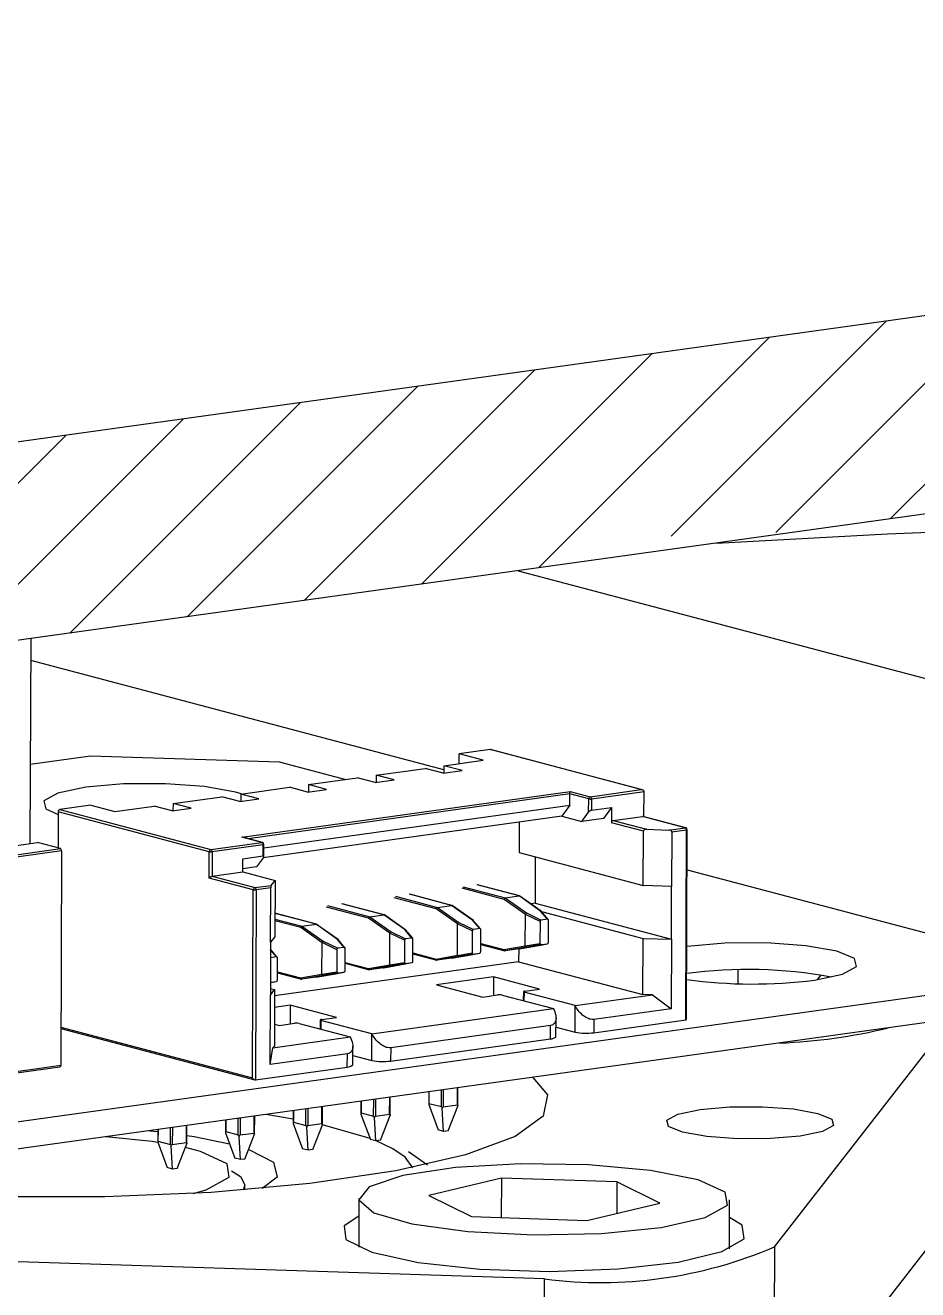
# Model space of a CAD drawing. Header units: millimetres. Extents: x 0 to 1189, y 0 to 841.
# Drawn here: x 463.6 to 503.3, y 642.4 to 698.7 of the extents above; entities that cross this region are included whole.
import ezdxf

# ---------------------------------------------------------------- set-up
doc = ezdxf.new("R2010")
doc.units = ezdxf.units.MM

# ---------------------------------------------------------------- blocks, each defined once
blk = doc.blocks.new('SW_HATCH_0')
at = {"color": 0, "linetype": 'Continuous', "lineweight": 18}
for p, q in [((-77.299, 371.714), (-67.046, 381.966)), ((-82.397, 371.106), (-72.262, 381.241)), ((-87.046, 370.947), (-77.478, 380.515)), ((-92.946, 369.537), (-82.694, 379.79)), ((-98.162, 368.812), (-87.909, 379.064)), ((-103.377, 368.086), (-93.125, 378.338)), ((-108.593, 367.36), (-98.341, 377.613)), ((-113.809, 366.635), (-103.556, 376.887)), ((-119.025, 365.909), (-108.772, 376.162)), ((-124.24, 365.184), (-113.988, 375.436))]:
    blk.add_line(p, q, dxfattribs=at)

msp = doc.modelspace()

# ---------------------------------------------------------------- linework, layer by layer
at = {"color": 7, "linetype": 'Continuous', "lineweight": 25}
for p, q in [((710.528, 714.512), (382.5, 668.878)), ((717.73, 706.688), (382.467, 660.047)), ((485.542, 674.387), (513.833, 666.903)), ((463.849, 671.369), (463.815, 662.248)), ((482.24, 665.525), (463.845, 670.39)), ((463.828, 665.787), (466.508, 666.16)), ((466.508, 666.16), (474.9, 665.887)), ((482.917, 665.805), (482.919, 666.238)), ((484.293, 666.429), (482.919, 666.238)), ((483.989, 665.955), (482.919, 666.238)), ((491.019, 664.65), (484.293, 666.429)), ((491.058, 664.644), (484.316, 666.428)), ((474.9, 665.887), (477.865, 665.103)), ((479.225, 665.292), (481.396, 665.594)), ((482.199, 665.382), (481.396, 665.594)), ((482.199, 665.382), (483.043, 665.499)), ((482.24, 665.711), (482.239, 665.387)), ((482.24, 665.711), (483.989, 665.955)), ((483.043, 665.499), (482.24, 665.711)), ((476.21, 664.872), (478.381, 665.174)), ((479.184, 664.962), (478.381, 665.174)), ((479.184, 664.962), (480.028, 665.08)), ((479.225, 665.292), (479.224, 664.968)), ((480.028, 665.08), (479.225, 665.292)), ((473.195, 664.453), (473.194, 664.129)), ((473.195, 664.453), (475.366, 664.755)), ((473.998, 664.241), (473.195, 664.453)), ((473.243, 662.537), (487.859, 664.57)), ((487.84, 664.458), (473.527, 662.467)), ((476.169, 664.543), (475.366, 664.755)), ((476.169, 664.543), (477.013, 664.66)), ((476.21, 664.872), (476.209, 664.548)), ((477.013, 664.66), (476.21, 664.872)), ((487.838, 663.958), (487.84, 664.458)), ((488.679, 664.236), (487.84, 664.458)), ((487.859, 664.57), (488.751, 664.335)), ((488.751, 664.335), (491.019, 664.65)), ((491.144, 664.558), (488.805, 664.232)), ((491.14, 663.444), (491.144, 664.558)), ((466.517, 663.956), (465.142, 663.765)), ((466.517, 663.956), (467.588, 663.673)), ((467.588, 663.673), (469.336, 663.916)), ((470.139, 663.704), (469.336, 663.916)), ((470.139, 663.704), (470.983, 663.821)), ((470.18, 664.034), (470.179, 663.709)), ((470.18, 664.034), (472.351, 664.336)), ((470.983, 663.821), (470.18, 664.034)), ((473.154, 664.123), (472.351, 664.336)), ((473.154, 664.123), (473.998, 664.241)), ((474.224, 662.064), (487.838, 663.958)), ((487.838, 663.958), (487.479, 663.463)), ((488.677, 663.647), (488.679, 664.236)), ((488.805, 664.232), (488.803, 663.732)), ((488.803, 663.732), (489.695, 663.856)), ((489.695, 663.856), (489.336, 663.361)), ((489.695, 663.856), (489.693, 663.179)), ((465.07, 663.666), (465.064, 662.053)), ((471.795, 661.887), (465.07, 663.666)), ((465.142, 663.765), (471.868, 661.986)), ((487.479, 663.463), (474.19, 661.614)), ((487.479, 663.463), (488.371, 663.227)), ((488.371, 663.227), (488.677, 663.647)), ((489.336, 663.361), (488.371, 663.227)), ((489.765, 663.277), (491.068, 663.458)), ((489.765, 663.277), (491.246, 662.886)), ((492.977, 662.953), (491.068, 663.458)), ((492.999, 662.952), (491.09, 663.457)), ((485.586, 663.2), (485.581, 661.85)), ((491.12, 662.801), (489.693, 663.179)), ((491.111, 660.388), (491.12, 662.801)), ((491.246, 662.886), (492.253, 662.853)), ((492.253, 662.853), (492.977, 662.953)), ((492.379, 662.76), (492.369, 660.347)), ((493.03, 662.851), (492.379, 662.76)), ((492.998, 654.403), (493.03, 662.851)), ((493.035, 654.453), (493.066, 662.865)), ((462.702, 662.093), (464.149, 662.294)), ((465.166, 662.026), (464.149, 662.294)), ((471.868, 661.986), (474.135, 662.301)), ((474.188, 662.199), (471.921, 661.883)), ((474.135, 662.301), (473.243, 662.537)), ((473.282, 662.531), (473.243, 662.537)), ((474.158, 662.3), (473.282, 662.531)), ((474.186, 661.698), (474.188, 662.199)), ((474.223, 661.675), (474.225, 662.213)), ((465.219, 661.923), (456.054, 660.648)), ((456.073, 660.76), (465.166, 662.026)), ((465.219, 661.923), (465.184, 652.386)), ((471.791, 660.71), (471.795, 661.887)), ((471.921, 661.883), (471.917, 660.794)), ((473.292, 660.985), (473.294, 661.574)), ((473.294, 661.574), (474.186, 661.698)), ((474.205, 661.634), (473.9, 661.214)), ((485.581, 661.85), (491.111, 660.388)), ((486.303, 661.659), (486.295, 659.596)), ((471.917, 660.794), (473.292, 660.985)), ((473.9, 661.214), (473.292, 661.129)), ((473.292, 660.985), (474.719, 660.608)), ((493.06, 661.083), (507.01, 657.393)), ((473.753, 660.191), (471.791, 660.71)), ((471.917, 660.794), (473.826, 660.289)), ((474.549, 660.39), (474.719, 660.608)), ((474.719, 660.608), (474.709, 658.106)), ((473.722, 651.831), (473.753, 660.191)), ((473.826, 660.289), (474.549, 660.39)), ((473.879, 660.187), (473.847, 651.739)), ((474.53, 660.277), (473.879, 660.187)), ((474.521, 657.864), (474.53, 660.277)), ((480.077, 659.908), (481.95, 659.412)), ((482.577, 659.5), (480.704, 659.995)), ((482.592, 659.499), (480.719, 659.994)), ((484.912, 659.768), (483.043, 660.262)), ((483.092, 660.327), (484.965, 659.832)), ((485.592, 659.919), (483.719, 660.415)), ((485.607, 659.918), (483.734, 660.414)), ((484.965, 659.832), (485.592, 659.919)), ((486.541, 659.248), (485.592, 659.919)), ((486.57, 659.24), (485.618, 659.913)), ((492.369, 660.347), (491.111, 660.388)), ((492.361, 657.992), (492.369, 660.347)), ((478.882, 658.929), (477.014, 659.423)), ((477.062, 659.488), (478.935, 658.993)), ((479.562, 659.08), (477.689, 659.576)), ((479.577, 659.079), (477.704, 659.575)), ((481.897, 659.348), (480.028, 659.842)), ((482.845, 658.677), (481.897, 659.348)), ((481.95, 659.412), (482.577, 659.5)), ((481.95, 659.412), (482.898, 658.741)), ((483.526, 658.828), (482.577, 659.5)), ((483.555, 658.82), (482.603, 659.494)), ((485.86, 659.096), (484.912, 659.768)), ((484.965, 659.832), (485.913, 659.161)), ((486.295, 659.596), (486.104, 659.569)), ((486.295, 659.596), (492.361, 657.992)), ((474.712, 658.893), (475.92, 658.574)), ((475.867, 658.509), (474.712, 658.815)), ((476.562, 658.66), (474.713, 659.149)), ((476.547, 658.661), (474.713, 659.146)), ((479.831, 658.257), (478.882, 658.929)), ((478.935, 658.993), (479.562, 659.08)), ((478.935, 658.993), (479.884, 658.322)), ((480.511, 658.409), (479.562, 659.08)), ((480.54, 658.401), (479.588, 659.074)), ((482.898, 658.741), (483.548, 658.428)), ((483.829, 658.467), (483.526, 658.828)), ((483.863, 658.454), (483.56, 658.815)), ((485.855, 657.699), (485.86, 659.096)), ((486.516, 658.784), (485.861, 659.1)), ((485.913, 659.161), (486.563, 658.847)), ((486.516, 658.784), (486.512, 657.805)), ((486.844, 658.887), (486.541, 659.248)), ((486.844, 658.887), (486.563, 658.847)), ((486.878, 658.873), (486.575, 659.234)), ((486.58, 659.229), (491.102, 658.033)), ((486.887, 657.857), (486.89, 658.836)), ((476.816, 657.838), (475.867, 658.509)), ((475.92, 658.574), (476.547, 658.661)), ((475.92, 658.574), (476.869, 657.902)), ((477.496, 657.989), (476.547, 658.661)), ((477.525, 657.981), (476.573, 658.655)), ((479.825, 656.86), (479.831, 658.257)), ((480.486, 657.945), (479.831, 658.261)), ((479.884, 658.322), (480.533, 658.009)), ((480.814, 658.048), (480.511, 658.409)), ((480.848, 658.034), (480.545, 658.395)), ((482.84, 657.28), (482.845, 658.677)), ((483.501, 658.365), (482.846, 658.681)), ((483.501, 658.365), (483.497, 657.385)), ((483.829, 658.467), (483.548, 658.428)), ((483.872, 657.438), (483.875, 658.417)), ((474.521, 657.864), (474.512, 655.509)), ((474.709, 658.106), (474.521, 657.864)), ((476.81, 656.441), (476.816, 657.838)), ((477.471, 657.526), (476.816, 657.842)), ((476.869, 657.902), (477.518, 657.589)), ((477.799, 657.628), (477.496, 657.989)), ((477.799, 657.628), (477.518, 657.589)), ((477.833, 657.615), (477.53, 657.976)), ((480.486, 657.945), (480.482, 656.966)), ((480.814, 658.048), (480.533, 658.009)), ((480.857, 657.018), (480.86, 657.997)), ((483.873, 657.803), (484.903, 657.53)), ((483.873, 657.76), (484.941, 657.478)), ((484.903, 657.53), (485.855, 657.699)), ((485.908, 657.646), (484.956, 657.477)), ((485.583, 657.564), (486.535, 657.733)), ((485.585, 657.564), (486.539, 657.734)), ((485.856, 657.695), (486.512, 657.805)), ((486.559, 657.755), (485.908, 657.646)), ((486.535, 657.733), (486.84, 657.794)), ((486.537, 657.733), (486.842, 657.794)), ((486.559, 657.755), (486.84, 657.794)), ((491.093, 655.531), (491.102, 658.033)), ((491.102, 658.033), (492.361, 657.992)), ((492.361, 657.992), (492.349, 654.901)), ((474.784, 657.209), (474.518, 657.172)), ((474.819, 657.196), (474.52, 657.551)), ((474.784, 657.209), (474.52, 657.524)), ((474.827, 656.179), (474.831, 657.158)), ((477.471, 657.526), (477.467, 656.547)), ((477.842, 656.599), (477.846, 657.578)), ((480.858, 657.384), (481.888, 657.111)), ((480.858, 657.341), (481.926, 657.058)), ((481.888, 657.111), (482.84, 657.28)), ((482.893, 657.226), (481.941, 657.058)), ((482.568, 657.145), (481.941, 657.058)), ((482.568, 657.145), (483.52, 657.314)), ((482.57, 657.145), (483.524, 657.314)), ((482.841, 657.276), (483.497, 657.385)), ((483.544, 657.335), (482.893, 657.226)), ((483.52, 657.314), (483.825, 657.374)), ((483.522, 657.314), (483.827, 657.375)), ((483.544, 657.335), (483.825, 657.374)), ((485.583, 657.564), (484.956, 657.477)), ((485.565, 657.562), (485.562, 656.993)), ((485.562, 656.993), (474.7, 655.482)), ((474.828, 656.545), (475.859, 656.272)), ((474.828, 656.502), (475.896, 656.22)), ((476.811, 656.437), (477.467, 656.547)), ((477.514, 656.496), (476.863, 656.387)), ((477.49, 656.475), (477.795, 656.535)), ((477.492, 656.475), (477.797, 656.536)), ((477.514, 656.496), (477.795, 656.535)), ((477.843, 656.964), (478.874, 656.692)), ((477.843, 656.922), (478.911, 656.639)), ((478.874, 656.692), (479.825, 656.86)), ((479.878, 656.807), (478.926, 656.638)), ((479.553, 656.725), (478.926, 656.638)), ((479.553, 656.725), (480.505, 656.894)), ((479.555, 656.726), (480.509, 656.895)), ((479.826, 656.856), (480.482, 656.966)), ((480.529, 656.916), (479.878, 656.807)), ((480.505, 656.894), (480.81, 656.955)), ((480.507, 656.894), (480.812, 656.955)), ((480.529, 656.916), (480.81, 656.955)), ((485.562, 656.993), (491.093, 655.531)), ((495.318, 656.63), (495.316, 656.016)), ((474.514, 656.063), (474.783, 656.116)), ((474.514, 656.079), (474.78, 656.116)), ((474.514, 656.063), (474.78, 656.116)), ((475.859, 656.272), (476.81, 656.441)), ((476.863, 656.387), (475.911, 656.219)), ((476.538, 656.306), (475.911, 656.219)), ((476.538, 656.306), (477.49, 656.475)), ((476.54, 656.306), (477.494, 656.475)), ((484.444, 656.316), (481.911, 655.963)), ((481.911, 655.963), (483.963, 655.421)), ((484.444, 656.316), (484.441, 655.487)), ((486.495, 655.773), (484.444, 656.316)), ((498.867, 656.198), (499.021, 656.396)), ((505.754, 655.778), (462.339, 649.739)), ((474.501, 652.418), (474.512, 655.509)), ((474.512, 655.509), (474.701, 655.751)), ((474.513, 655.801), (474.701, 655.751)), ((474.701, 655.751), (474.691, 653.249)), ((483.963, 655.421), (484.626, 655.513)), ((484.836, 655.506), (487.11, 654.905)), ((485.771, 655.658), (485.77, 655.259)), ((485.801, 655.64), (485.799, 655.251)), ((488.075, 655.039), (485.801, 655.64)), ((485.832, 655.681), (486.495, 655.773)), ((488.075, 655.039), (491.512, 655.517)), ((491.512, 655.517), (491.093, 655.531)), ((491.512, 655.517), (492.349, 654.901)), ((475.399, 655.058), (474.698, 654.96)), ((475.399, 655.058), (475.396, 654.229)), ((477.45, 654.515), (475.399, 655.058)), ((479.03, 653.781), (487.11, 654.905)), ((488.071, 653.861), (488.075, 655.039)), ((492.349, 654.901), (488.912, 654.423)), ((505.75, 654.567), (462.334, 648.527)), ((474.918, 654.163), (475.581, 654.255)), ((475.791, 654.248), (478.065, 653.646)), ((476.726, 654.4), (476.725, 654.001)), ((476.756, 654.382), (476.754, 653.993)), ((479.03, 653.781), (476.756, 654.382)), ((476.787, 654.423), (477.45, 654.515)), ((487.223, 653.658), (487.227, 654.494)), ((488.912, 654.423), (488.91, 653.834)), ((488.91, 653.834), (492.998, 654.403)), ((496.947, 644.306), (504.83, 654.439)), ((465.19, 654.088), (473.722, 651.831)), ((465.19, 654.024), (473.824, 651.74)), ((474.695, 654.222), (474.918, 654.163)), ((479.026, 652.603), (479.03, 653.781)), ((486.982, 654.154), (479.867, 653.165)), ((486.98, 653.566), (486.982, 654.154)), ((487.225, 654.085), (488.071, 653.861)), ((474.501, 652.418), (474.628, 653.168)), ((474.628, 653.168), (478.065, 653.646)), ((474.691, 653.249), (474.628, 653.168)), ((478.179, 652.4), (478.182, 653.236)), ((479.865, 652.576), (486.98, 653.566)), ((479.867, 653.165), (479.865, 652.576)), ((477.938, 652.896), (474.501, 652.418)), ((477.935, 652.307), (477.938, 652.896)), ((478.18, 652.827), (479.026, 652.603)), ((453.324, 650.667), (465.142, 652.311)), ((453.437, 650.752), (465.184, 652.386)), ((473.847, 651.739), (477.935, 652.307)), ((479.108, 650.127), (479.111, 650.861)), ((479.195, 650.873), (479.192, 650.124)), ((479.819, 650.211), (479.822, 650.96)), ((479.843, 650.174), (479.846, 650.964)), ((481.56, 651.202), (481.558, 650.653)), ((481.572, 651.204), (481.57, 650.692)), ((482.123, 650.546), (482.126, 651.281)), ((482.21, 651.292), (482.207, 650.543)), ((482.834, 650.631), (482.837, 651.38)), ((482.858, 650.593), (482.861, 651.383)), ((475.53, 650.363), (475.528, 649.814)), ((475.542, 650.365), (475.54, 649.853)), ((476.093, 649.707), (476.096, 650.442)), ((476.18, 650.453), (476.177, 649.704)), ((476.804, 649.792), (476.807, 650.541)), ((476.828, 649.754), (476.831, 650.544)), ((478.545, 650.783), (478.543, 650.233)), ((478.557, 650.784), (478.555, 650.273)), ((481.559, 650.637), (481.98, 649.51)), ((481.57, 650.692), (482.123, 650.546)), ((482.222, 649.446), (482.162, 650.477)), ((482.207, 650.543), (482.834, 650.631)), ((482.428, 649.474), (482.858, 650.574)), ((482.857, 650.593), (482.858, 650.574)), ((472.515, 649.944), (472.513, 649.394)), ((472.527, 649.945), (472.525, 649.434)), ((473.078, 649.288), (473.081, 650.022)), ((473.165, 650.034), (473.162, 649.285)), ((473.789, 649.372), (473.792, 650.121)), ((473.813, 649.335), (473.816, 650.125)), ((475.529, 649.993), (474.307, 650.193)), ((475.529, 649.798), (475.95, 648.671)), ((475.54, 649.853), (476.093, 649.707)), ((476.177, 649.704), (476.804, 649.792)), ((476.398, 648.636), (476.828, 649.735)), ((476.827, 649.754), (476.828, 649.735)), ((478.544, 650.217), (478.965, 649.09)), ((478.555, 650.273), (479.108, 650.127)), ((479.207, 649.026), (479.147, 650.058)), ((479.192, 650.124), (479.819, 650.211)), ((479.413, 649.055), (479.843, 650.154)), ((479.842, 650.174), (479.843, 650.154)), ((469.14, 649.474), (469.5, 649.436)), ((469.5, 649.524), (469.498, 648.975)), ((469.512, 649.526), (469.51, 649.015)), ((470.063, 648.868), (470.066, 649.603)), ((470.15, 649.615), (470.147, 648.866)), ((470.774, 648.953), (470.777, 649.702)), ((470.798, 648.916), (470.801, 649.705)), ((472.514, 649.378), (472.935, 648.251)), ((472.525, 649.434), (473.078, 649.288)), ((473.177, 648.187), (473.117, 649.219)), ((473.162, 649.285), (473.789, 649.372)), ((473.383, 648.216), (473.813, 649.315)), ((473.812, 649.335), (473.813, 649.315)), ((476.192, 648.607), (476.132, 649.638)), ((478.951, 649.128), (476.826, 649.731)), ((482.222, 649.446), (481.98, 649.51)), ((482.428, 649.474), (482.222, 649.446)), ((469.499, 648.959), (469.92, 647.832)), ((469.51, 649.015), (470.063, 648.868)), ((470.162, 647.768), (470.102, 648.799)), ((470.147, 648.866), (470.774, 648.953)), ((470.368, 647.797), (470.798, 648.896)), ((470.797, 648.916), (470.798, 648.896)), ((473.549, 648.641), (474.646, 648.078)), ((476.192, 648.607), (475.95, 648.671)), ((476.398, 648.636), (476.192, 648.607)), ((479.207, 649.026), (478.965, 649.09)), ((479.413, 649.055), (479.207, 649.026)), ((479.968, 648.675), (479.214, 649.027)), ((480.509, 648.302), (479.968, 648.675)), ((473.177, 648.187), (472.935, 648.251)), ((473.383, 648.216), (473.177, 648.187)), ((480.851, 647.83), (480.509, 648.302)), ((481.503, 647.949), (480.665, 648.529)), ((470.162, 647.768), (469.92, 647.832)), ((470.368, 647.797), (470.162, 647.768)), ((472.783, 647.689), (473.178, 647.433)), ((473.178, 647.433), (473.383, 647.062)), ((473.383, 647.062), (473.302, 646.831)), ((473.382, 646.838), (473.383, 647.062)), ((484.798, 647.364), (481.562, 646.591)), ((484.798, 647.364), (484.791, 645.608)), ((489.937, 647.197), (484.798, 647.364)), ((489.937, 647.197), (489.932, 645.801)), ((491.84, 646.257), (489.937, 647.197)), ((478.451, 646.455), (478.443, 644.289)), ((481.562, 646.591), (483.466, 645.651)), ((494.943, 644.227), (494.951, 646.393)), ((488.604, 645.484), (491.84, 646.257)), ((505.241, 646.179), (496.914, 635.475)), ((483.466, 645.651), (488.604, 645.484)), ((486.714, 642.882), (431.088, 644.689)), ((496.947, 644.306), (496.914, 635.475)), ((486.681, 634.051), (486.714, 642.882))]:
    msp.add_line(p, q, dxfattribs=at)
at = {"color": 7, "linetype": 'Continuous', "lineweight": 25, "flags": 128}
for points in [[(494.365, 675.614), (501.975, 676.026), (516.076, 676.596), (530.4, 676.928), (544.843, 677.021), (559.297, 676.874), (573.655, 676.487), (587.81, 675.864), (592.284, 675.615)], [(484.293, 666.429), (484.307, 666.429), (484.316, 666.428)], [(473.232, 664.458), (472.963, 664.538), (471.588, 664.784), (469.839, 664.911), (467.983, 664.901), (466.302, 664.754), (465.052, 664.493), (464.424, 664.158), (464.513, 663.799), (465.069, 663.541)], [(491.068, 663.458), (491.082, 663.459), (491.09, 663.457)], [(492.999, 662.952), (492.991, 662.954), (492.977, 662.953)], [(493.03, 662.851), (493.043, 662.853), (493.053, 662.856), (493.061, 662.859), (493.065, 662.862), (493.066, 662.865)], [(474.158, 662.3), (474.149, 662.301), (474.135, 662.301)], [(474.188, 662.199), (474.201, 662.201), (474.212, 662.204), (474.219, 662.207), (474.224, 662.21), (474.225, 662.213)], [(498.724, 656.178), (499.974, 656.438), (500.602, 656.774), (500.514, 657.132), (499.721, 657.459), (498.346, 657.705), (496.598, 657.833), (494.741, 657.823), (493.061, 657.676), (493.047, 657.674)], [(485.832, 655.681), (485.81, 655.677), (485.793, 655.673), (485.78, 655.668), (485.773, 655.662), (485.771, 655.656), (485.776, 655.651), (485.786, 655.645), (485.801, 655.64)], [(476.787, 654.423), (476.765, 654.419), (476.748, 654.414), (476.735, 654.409), (476.728, 654.404), (476.726, 654.398), (476.731, 654.392), (476.741, 654.387), (476.756, 654.382)], [(465.184, 652.386), (465.182, 652.369), (465.179, 652.353), (465.174, 652.339), (465.168, 652.328), (465.159, 652.319), (465.15, 652.313), (465.142, 652.311)], [(486.196, 651.847), (486.845, 651.065), (486.649, 650.128)], [(499.575, 649.708), (499.08, 649.444), (498.096, 649.238), (496.772, 649.123), (495.311, 649.115), (493.934, 649.215), (492.851, 649.409), (492.227, 649.666), (492.157, 649.949), (492.652, 650.213), (493.636, 650.418), (494.96, 650.534), (496.421, 650.542), (497.798, 650.441), (498.881, 650.248), (499.505, 649.99), (499.575, 649.708)], [(486.649, 650.128), (485.413, 649.224), (483.194, 648.397), (480.096, 647.684), (476.264, 647.119), (471.877, 646.729), (467.141, 646.531), (462.276, 646.536), (460.746, 646.58)], [(469.502, 648.952), (469.251, 648.988), (467.188, 649.203)], [(470.8, 649.266), (471.114, 649.216), (472.695, 648.893)], [(472.594, 647.999), (471.396, 648.552), (470.731, 648.724)], [(474.646, 648.078), (474.813, 647.411), (474.145, 646.902)], [(471.076, 646.68), (471.652, 646.845), (472.683, 647.403), (472.594, 647.999)], [(494.86, 646.159), (494.75, 646.744), (493.554, 647.286), (491.431, 647.711), (488.67, 647.963), (485.643, 648.007), (482.759, 647.837), (480.407, 647.476), (478.905, 646.973), (478.457, 646.396), (479.121, 645.823), (480.81, 645.331), (483.294, 644.986), (486.238, 644.836), (489.245, 644.9), (491.908, 645.17), (493.868, 645.61), (494.86, 646.159)], [(478.448, 645.677), (477.795, 645.241), (477.876, 644.638), (479.021, 644.073), (481.091, 643.613), (483.838, 643.316), (486.929, 643.215), (489.992, 643.324), (492.658, 643.63), (494.604, 644.095), (495.596, 644.663), (495.596, 644.663)], [(495.596, 644.663), (495.515, 645.266), (494.948, 645.615)]]:
    msp.add_lwpolyline(points, dxfattribs=at)
at = {"color": 7, "linetype": 'Continuous', "lineweight": 25}
for centre, radius, start, end in [((488.775, 664.241), 0.0965, 104.2044, 182.8733), ((488.754, 664.605), 0.376, 258.5048, 277.7731), ((488.701, 664.243), 0.104, 353.7048, 61.1603), ((465.166, 663.671), 0.0965, 104.2044, 182.8733), ((489.789, 663.184), 0.0965, 104.2044, 182.8733), ((492.926, 662.862), 0.104, 353.7048, 61.1603), ((492.976, 662.865), 0.09, 359.7853, 75.1834), ((474.085, 662.21), 0.104, 353.7048, 61.1603), ((474.135, 662.213), 0.09, 359.7853, 75.1834), ((465.116, 661.934), 0.104, 353.7048, 61.1603), ((471.891, 661.892), 0.0965, 104.2044, 182.8733), ((471.87, 662.256), 0.376, 258.5048, 277.7731), ((471.818, 661.895), 0.104, 353.7048, 61.1603), ((473.849, 660.196), 0.0965, 104.2044, 182.8733), ((473.828, 660.56), 0.376, 258.5048, 277.7731), ((473.775, 660.198), 0.104, 353.7048, 61.1603), ((495.78, 636.602), 20.048, 79.3884, 97.8499), ((495.971, 677.612), 21.611, 262.2096, 277.3213), ((484.711, 654.892), 0.627, 78.5048, 97.7731), ((475.666, 653.633), 0.627, 78.5048, 97.7731), ((488.571, 656.32), 2.508, 258.5048, 277.7731), ((496.117, 678.687), 25.334, 272.4005, 283.4395), ((487.002, 653.876), 0.311, 266.0441, 315.4485), ((479.526, 655.061), 2.508, 258.5048, 277.7731), ((477.957, 652.618), 0.311, 266.0441, 315.4485), ((489.223, 662.338), 19.617, 262.6523, 293.1877)]:
    msp.add_arc(centre, radius, start, end, dxfattribs=at)
for points, knots in [([(712.796, 714.382), (711.274, 714.776), (706.812, 715.93), (698.867, 717.742), (688.769, 719.765), (678.054, 721.636), (666.775, 723.355), (654.974, 724.916), (642.7, 726.315), (630.004, 727.549), (616.94, 728.612), (603.566, 729.5), (589.938, 730.211), (576.118, 730.742), (562.168, 731.09), (548.148, 731.254), (534.121, 731.234), (520.151, 731.03), (506.3, 730.641), (492.629, 730.071), (479.198, 729.321), (466.069, 728.395), (453.297, 727.295), (440.938, 726.026), (429.047, 724.592), (417.671, 722.999), (406.86, 721.25), (396.653, 719.35), (387.091, 717.302), (378.205, 715.108), (370.019, 712.764), (362.552, 710.262), (355.808, 707.578), (349.787, 704.669), (344.487, 701.453), (340.28, 698.063), (337.141, 694.529), (335.056, 691.015), (333.734, 687.435), (333.615, 684.983), (333.559, 683.835)], [0, 0, 0, 0, 0.014304, 0.04193, 0.069424, 0.096803, 0.124098, 0.151328, 0.178511, 0.205657, 0.232775, 0.259871, 0.286951, 0.314019, 0.34108, 0.368135, 0.395189, 0.422244, 0.449302, 0.476366, 0.50344, 0.530527, 0.557632, 0.58476, 0.611918, 0.639115, 0.666362, 0.693675, 0.721074, 0.748589, 0.776264, 0.804159, 0.832369, 0.861024, 0.89028, 0.920121, 0.943455, 0.964108, 0.98319, 1, 1, 1, 1]), ([(487.84, 664.458), (487.84, 664.466), (487.841, 664.485), (487.844, 664.512), (487.848, 664.538), (487.853, 664.56), (487.857, 664.567), (487.859, 664.57)], [0, 0, 0, 0, 0.1467542, 0.3161257, 0.5102478, 0.7577933, 1, 1, 1, 1]), ([(491.144, 664.558), (491.143, 664.566), (491.141, 664.584), (491.124, 664.609), (491.097, 664.63), (491.06, 664.646), (491.032, 664.649), (491.019, 664.65)], [0, 0, 0, 0, 0.146754, 0.316126, 0.510248, 0.757793, 1, 1, 1, 1]), ([(488.803, 663.732), (488.796, 663.73), (488.78, 663.727), (488.753, 663.714), (488.724, 663.695), (488.696, 663.672), (488.683, 663.656), (488.677, 663.647)], [0, 0, 0, 0, 0.146754, 0.316126, 0.510248, 0.757793, 1, 1, 1, 1]), ([(491.246, 662.886), (491.228, 662.885), (491.194, 662.883), (491.154, 662.864), (491.132, 662.84), (491.122, 662.821), (491.12, 662.808), (491.12, 662.801)], [0, 0, 0, 0, 0.31012, 0.616121, 0.758896, 0.886022, 1, 1, 1, 1]), ([(492.379, 662.76), (492.378, 662.769), (492.375, 662.787), (492.358, 662.811), (492.331, 662.833), (492.294, 662.849), (492.267, 662.851), (492.253, 662.853)], [0, 0, 0, 0, 0.146754, 0.316126, 0.510248, 0.757793, 1, 1, 1, 1]), ([(474.205, 661.634), (474.211, 661.644), (474.224, 661.665), (474.224, 661.685), (474.213, 661.696), (474.202, 661.699), (474.191, 661.699), (474.186, 661.698)], [0, 0, 0, 0, 0.31012, 0.616121, 0.758896, 0.886022, 1, 1, 1, 1]), ([(471.791, 660.71), (471.799, 660.72), (471.817, 660.741), (471.85, 660.767), (471.879, 660.783), (471.9, 660.791), (471.911, 660.793), (471.917, 660.794)], [0, 0, 0, 0, 0.31012, 0.616121, 0.758896, 0.886022, 1, 1, 1, 1]), ([(474.549, 660.39), (474.547, 660.385), (474.541, 660.375), (474.535, 660.347), (474.532, 660.319), (474.53, 660.298), (474.53, 660.284), (474.53, 660.277)], [0, 0, 0, 0, 0.31012, 0.616121, 0.758896, 0.886022, 1, 1, 1, 1]), ([(485.618, 659.912), (485.614, 659.915), (485.607, 659.92), (485.597, 659.919), (485.592, 659.919)], [0, 0, 0, 0, 0.44139, 1, 1, 1, 1]), ([(481.897, 659.348), (481.898, 659.356), (481.902, 659.374), (481.916, 659.395), (481.934, 659.408), (481.945, 659.411), (481.95, 659.412)], [0, 0, 0, 0, 0.271315, 0.563805, 0.790595, 1, 1, 1, 1]), ([(482.603, 659.493), (482.599, 659.495), (482.592, 659.5), (482.582, 659.5), (482.577, 659.5)], [0, 0, 0, 0, 0.44139, 1, 1, 1, 1]), ([(484.912, 659.768), (484.913, 659.776), (484.917, 659.793), (484.931, 659.814), (484.948, 659.828), (484.96, 659.831), (484.965, 659.832)], [0, 0, 0, 0, 0.271315, 0.563805, 0.790595, 1, 1, 1, 1]), ([(478.882, 658.929), (478.883, 658.937), (478.887, 658.954), (478.901, 658.975), (478.919, 658.989), (478.93, 658.992), (478.935, 658.993)], [0, 0, 0, 0, 0.271315, 0.563805, 0.790595, 1, 1, 1, 1]), ([(479.588, 659.074), (479.585, 659.076), (479.577, 659.081), (479.568, 659.081), (479.562, 659.08)], [0, 0, 0, 0, 0.44139, 1, 1, 1, 1]), ([(482.846, 658.681), (482.848, 658.688), (482.853, 658.704), (482.868, 658.723), (482.884, 658.736), (482.894, 658.74), (482.898, 658.741)], [0, 0, 0, 0, 0.2701129, 0.5609726, 0.7881359, 1, 1, 1, 1]), ([(483.559, 658.814), (483.558, 658.816), (483.554, 658.822), (483.542, 658.828), (483.531, 658.828), (483.526, 658.828)], [0, 0, 0, 0, 0.1661764, 0.5976166, 1, 1, 1, 1]), ([(485.861, 659.1), (485.861, 659.099), (485.86, 659.098), (485.86, 659.097), (485.86, 659.096)], [0, 0, 0, 0, 0.555442, 1, 1, 1, 1]), ([(485.861, 659.1), (485.863, 659.108), (485.868, 659.123), (485.883, 659.143), (485.899, 659.156), (485.909, 659.159), (485.913, 659.161)], [0, 0, 0, 0, 0.2701129, 0.5609726, 0.7881359, 1, 1, 1, 1]), ([(486.563, 658.847), (486.556, 658.846), (486.542, 658.842), (486.526, 658.824), (486.517, 658.804), (486.516, 658.791), (486.516, 658.784)], [0, 0, 0, 0, 0.273222, 0.561394, 0.786639, 1, 1, 1, 1]), ([(486.574, 659.233), (486.573, 659.235), (486.569, 659.242), (486.557, 659.247), (486.546, 659.248), (486.541, 659.248)], [0, 0, 0, 0, 0.1661764, 0.5976166, 1, 1, 1, 1]), ([(486.89, 658.836), (486.89, 658.844), (486.888, 658.861), (486.876, 658.878), (486.86, 658.887), (486.849, 658.887), (486.844, 658.887)], [0, 0, 0, 0, 0.273222, 0.561394, 0.786639, 1, 1, 1, 1]), ([(475.867, 658.509), (475.869, 658.518), (475.872, 658.535), (475.886, 658.556), (475.904, 658.569), (475.915, 658.572), (475.92, 658.574)], [0, 0, 0, 0, 0.271315, 0.563805, 0.790595, 1, 1, 1, 1]), ([(476.573, 658.654), (476.57, 658.656), (476.562, 658.662), (476.553, 658.661), (476.547, 658.661)], [0, 0, 0, 0, 0.44139, 1, 1, 1, 1]), ([(479.831, 658.261), (479.833, 658.269), (479.838, 658.284), (479.853, 658.304), (479.869, 658.317), (479.879, 658.32), (479.884, 658.322)], [0, 0, 0, 0, 0.2701129, 0.5609726, 0.7881359, 1, 1, 1, 1]), ([(479.831, 658.261), (479.831, 658.26), (479.831, 658.259), (479.831, 658.258), (479.831, 658.257)], [0, 0, 0, 0, 0.5554417, 1, 1, 1, 1]), ([(480.544, 658.395), (480.543, 658.396), (480.539, 658.403), (480.527, 658.408), (480.516, 658.409), (480.511, 658.409)], [0, 0, 0, 0, 0.166176, 0.597617, 1, 1, 1, 1]), ([(482.846, 658.681), (482.846, 658.68), (482.846, 658.679), (482.845, 658.677), (482.845, 658.677)], [0, 0, 0, 0, 0.555442, 1, 1, 1, 1]), ([(483.548, 658.428), (483.541, 658.426), (483.527, 658.422), (483.511, 658.405), (483.502, 658.384), (483.501, 658.371), (483.501, 658.365)], [0, 0, 0, 0, 0.273222, 0.561394, 0.786639, 1, 1, 1, 1]), ([(483.875, 658.417), (483.875, 658.425), (483.873, 658.441), (483.861, 658.459), (483.845, 658.468), (483.834, 658.467), (483.829, 658.467)], [0, 0, 0, 0, 0.273222, 0.561394, 0.786639, 1, 1, 1, 1]), ([(476.816, 657.842), (476.818, 657.849), (476.823, 657.865), (476.838, 657.884), (476.854, 657.897), (476.864, 657.901), (476.869, 657.902)], [0, 0, 0, 0, 0.2701129, 0.5609726, 0.7881359, 1, 1, 1, 1]), ([(476.816, 657.842), (476.816, 657.841), (476.816, 657.84), (476.816, 657.838), (476.816, 657.838)], [0, 0, 0, 0, 0.555442, 1, 1, 1, 1]), ([(477.529, 657.975), (477.528, 657.977), (477.524, 657.983), (477.512, 657.989), (477.501, 657.989), (477.496, 657.989)], [0, 0, 0, 0, 0.1661764, 0.5976166, 1, 1, 1, 1]), ([(477.846, 657.578), (477.845, 657.586), (477.843, 657.603), (477.831, 657.62), (477.815, 657.629), (477.804, 657.628), (477.799, 657.628)], [0, 0, 0, 0, 0.273222, 0.561394, 0.786639, 1, 1, 1, 1]), ([(480.533, 658.009), (480.526, 658.007), (480.512, 658.003), (480.496, 657.985), (480.487, 657.965), (480.486, 657.952), (480.486, 657.945)], [0, 0, 0, 0, 0.273222, 0.561394, 0.786639, 1, 1, 1, 1]), ([(480.86, 657.997), (480.86, 658.005), (480.858, 658.022), (480.846, 658.039), (480.83, 658.048), (480.819, 658.048), (480.814, 658.048)], [0, 0, 0, 0, 0.273222, 0.561394, 0.786639, 1, 1, 1, 1]), ([(485.855, 657.699), (485.855, 657.698), (485.855, 657.697), (485.855, 657.696), (485.856, 657.695)], [0, 0, 0, 0, 0.5640816, 1, 1, 1, 1]), ([(485.856, 657.695), (485.858, 657.687), (485.863, 657.671), (485.877, 657.654), (485.893, 657.646), (485.903, 657.646), (485.908, 657.646)], [0, 0, 0, 0, 0.270113, 0.560973, 0.788136, 1, 1, 1, 1]), ([(486.512, 657.805), (486.513, 657.797), (486.514, 657.78), (486.527, 657.763), (486.543, 657.754), (486.553, 657.754), (486.559, 657.755)], [0, 0, 0, 0, 0.273222, 0.561394, 0.786639, 1, 1, 1, 1]), ([(486.84, 657.794), (486.847, 657.796), (486.86, 657.799), (486.876, 657.817), (486.885, 657.837), (486.886, 657.851), (486.887, 657.857)], [0, 0, 0, 0, 0.273222, 0.561394, 0.786639, 1, 1, 1, 1]), ([(474.831, 657.158), (474.83, 657.167), (474.828, 657.183), (474.816, 657.201), (474.8, 657.209), (474.789, 657.209), (474.784, 657.209)], [0, 0, 0, 0, 0.273222, 0.561394, 0.786639, 1, 1, 1, 1]), ([(477.518, 657.589), (477.511, 657.587), (477.497, 657.583), (477.481, 657.566), (477.472, 657.545), (477.471, 657.532), (477.471, 657.526)], [0, 0, 0, 0, 0.273222, 0.561394, 0.786639, 1, 1, 1, 1]), ([(481.888, 657.111), (481.89, 657.103), (481.893, 657.085), (481.908, 657.067), (481.925, 657.057), (481.936, 657.057), (481.941, 657.058)], [0, 0, 0, 0, 0.271315, 0.563805, 0.790595, 1, 1, 1, 1]), ([(482.84, 657.28), (482.84, 657.279), (482.84, 657.278), (482.841, 657.276), (482.841, 657.276)], [0, 0, 0, 0, 0.5640816, 1, 1, 1, 1]), ([(482.841, 657.276), (482.843, 657.268), (482.848, 657.252), (482.862, 657.235), (482.878, 657.226), (482.888, 657.226), (482.893, 657.226)], [0, 0, 0, 0, 0.270113, 0.560973, 0.788136, 1, 1, 1, 1]), ([(483.497, 657.385), (483.498, 657.377), (483.499, 657.361), (483.512, 657.343), (483.528, 657.335), (483.538, 657.335), (483.544, 657.335)], [0, 0, 0, 0, 0.273222, 0.561394, 0.786639, 1, 1, 1, 1]), ([(483.825, 657.374), (483.832, 657.376), (483.845, 657.38), (483.861, 657.397), (483.87, 657.418), (483.871, 657.431), (483.872, 657.438)], [0, 0, 0, 0, 0.273222, 0.561394, 0.786639, 1, 1, 1, 1]), ([(484.903, 657.53), (484.905, 657.522), (484.908, 657.505), (484.923, 657.486), (484.94, 657.477), (484.951, 657.477), (484.956, 657.477)], [0, 0, 0, 0, 0.271315, 0.563805, 0.790595, 1, 1, 1, 1]), ([(477.467, 656.547), (477.468, 656.539), (477.47, 656.522), (477.482, 656.505), (477.498, 656.496), (477.508, 656.496), (477.514, 656.496)], [0, 0, 0, 0, 0.273222, 0.561394, 0.786639, 1, 1, 1, 1]), ([(477.795, 656.535), (477.802, 656.537), (477.816, 656.541), (477.831, 656.559), (477.84, 656.579), (477.841, 656.592), (477.842, 656.599)], [0, 0, 0, 0, 0.273222, 0.561394, 0.786639, 1, 1, 1, 1]), ([(478.874, 656.692), (478.875, 656.683), (478.878, 656.666), (478.893, 656.647), (478.91, 656.638), (478.921, 656.638), (478.926, 656.638)], [0, 0, 0, 0, 0.271315, 0.563805, 0.790595, 1, 1, 1, 1]), ([(479.825, 656.86), (479.825, 656.86), (479.825, 656.858), (479.826, 656.857), (479.826, 656.856)], [0, 0, 0, 0, 0.5640816, 1, 1, 1, 1]), ([(479.826, 656.856), (479.828, 656.848), (479.833, 656.832), (479.847, 656.815), (479.863, 656.807), (479.873, 656.807), (479.878, 656.807)], [0, 0, 0, 0, 0.270113, 0.560973, 0.788136, 1, 1, 1, 1]), ([(480.482, 656.966), (480.483, 656.958), (480.485, 656.941), (480.497, 656.924), (480.513, 656.915), (480.523, 656.916), (480.529, 656.916)], [0, 0, 0, 0, 0.273222, 0.561394, 0.786639, 1, 1, 1, 1]), ([(480.81, 656.955), (480.817, 656.957), (480.83, 656.961), (480.846, 656.978), (480.855, 656.998), (480.856, 657.012), (480.857, 657.018)], [0, 0, 0, 0, 0.273222, 0.561394, 0.786639, 1, 1, 1, 1]), ([(474.78, 656.116), (474.787, 656.118), (474.801, 656.122), (474.816, 656.139), (474.825, 656.16), (474.826, 656.173), (474.827, 656.179)], [0, 0, 0, 0, 0.273222, 0.561394, 0.786639, 1, 1, 1, 1]), ([(475.859, 656.272), (475.86, 656.264), (475.863, 656.246), (475.878, 656.228), (475.895, 656.218), (475.906, 656.219), (475.911, 656.219)], [0, 0, 0, 0, 0.271315, 0.563805, 0.790595, 1, 1, 1, 1]), ([(476.81, 656.441), (476.81, 656.44), (476.81, 656.439), (476.811, 656.437), (476.811, 656.437)], [0, 0, 0, 0, 0.5640816, 1, 1, 1, 1]), ([(476.811, 656.437), (476.813, 656.429), (476.818, 656.413), (476.833, 656.396), (476.848, 656.387), (476.858, 656.387), (476.863, 656.387)], [0, 0, 0, 0, 0.270113, 0.560973, 0.788136, 1, 1, 1, 1]), ([(487.11, 654.905), (487.152, 654.808), (487.234, 654.617), (487.232, 654.388), (487.164, 654.25), (487.086, 654.18), (487.016, 654.162), (486.982, 654.154)], [0, 0, 0, 0, 0.3101202, 0.6161208, 0.7588957, 0.8860224, 1, 1, 1, 1]), ([(488.912, 654.423), (488.864, 654.422), (488.761, 654.42), (488.58, 654.494), (488.388, 654.628), (488.206, 654.816), (488.119, 654.965), (488.075, 655.039)], [0, 0, 0, 0, 0.146754, 0.316126, 0.510248, 0.757793, 1, 1, 1, 1]), ([(492.998, 654.403), (493.004, 654.405), (493.018, 654.408), (493.03, 654.425), (493.036, 654.441), (493.034, 654.451), (493.034, 654.453)], [0, 0, 0, 0, 0.269908, 0.581414, 0.938441, 1, 1, 1, 1]), ([(479.867, 653.165), (479.819, 653.164), (479.716, 653.162), (479.535, 653.236), (479.343, 653.37), (479.162, 653.558), (479.074, 653.707), (479.03, 653.781)], [0, 0, 0, 0, 0.146754, 0.316126, 0.510248, 0.757793, 1, 1, 1, 1]), ([(478.065, 653.646), (478.107, 653.55), (478.189, 653.359), (478.188, 653.129), (478.119, 652.991), (478.041, 652.921), (477.971, 652.904), (477.938, 652.896)], [0, 0, 0, 0, 0.3101202, 0.6161208, 0.7588957, 0.8860224, 1, 1, 1, 1]), ([(473.722, 651.831), (473.73, 651.817), (473.747, 651.789), (473.781, 651.759), (473.81, 651.744), (473.83, 651.738), (473.842, 651.738), (473.847, 651.739)], [0, 0, 0, 0, 0.31012, 0.616121, 0.758896, 0.886022, 1, 1, 1, 1]), ([(481.57, 650.692), (481.569, 650.692), (481.567, 650.693), (481.563, 650.689), (481.557, 650.672), (481.558, 650.652), (481.559, 650.637)], [0, 0, 0, 0, 0.070079, 0.149639, 0.357904, 1, 1, 1, 1]), ([(482.162, 650.477), (482.156, 650.494), (482.147, 650.516), (482.133, 650.538), (482.127, 650.544), (482.124, 650.545), (482.123, 650.546)], [0, 0, 0, 0, 0.642096, 0.850361, 0.929921, 1, 1, 1, 1]), ([(482.207, 650.543), (482.205, 650.543), (482.202, 650.542), (482.194, 650.536), (482.178, 650.515), (482.169, 650.493), (482.162, 650.477)], [0, 0, 0, 0, 0.070079, 0.149639, 0.357904, 1, 1, 1, 1]), ([(482.858, 650.574), (482.856, 650.589), (482.855, 650.609), (482.845, 650.627), (482.839, 650.631), (482.836, 650.631), (482.834, 650.631)], [0, 0, 0, 0, 0.642096, 0.850361, 0.929921, 1, 1, 1, 1]), ([(475.54, 649.853), (475.539, 649.854), (475.537, 649.854), (475.533, 649.85), (475.527, 649.833), (475.528, 649.813), (475.529, 649.798)], [0, 0, 0, 0, 0.070079, 0.149639, 0.357904, 1, 1, 1, 1]), ([(476.828, 649.735), (476.826, 649.75), (476.825, 649.77), (476.815, 649.788), (476.809, 649.792), (476.806, 649.792), (476.804, 649.792)], [0, 0, 0, 0, 0.642096, 0.850361, 0.929921, 1, 1, 1, 1]), ([(478.555, 650.273), (478.554, 650.273), (478.552, 650.273), (478.548, 650.27), (478.542, 650.253), (478.543, 650.232), (478.544, 650.217)], [0, 0, 0, 0, 0.070079, 0.149639, 0.357904, 1, 1, 1, 1]), ([(479.147, 650.058), (479.141, 650.074), (479.132, 650.097), (479.118, 650.119), (479.112, 650.125), (479.109, 650.126), (479.108, 650.127)], [0, 0, 0, 0, 0.642096, 0.850361, 0.929921, 1, 1, 1, 1]), ([(479.192, 650.124), (479.19, 650.123), (479.187, 650.122), (479.179, 650.117), (479.163, 650.096), (479.154, 650.074), (479.147, 650.058)], [0, 0, 0, 0, 0.070079, 0.149639, 0.357904, 1, 1, 1, 1]), ([(479.843, 650.154), (479.841, 650.17), (479.84, 650.19), (479.83, 650.207), (479.824, 650.211), (479.821, 650.211), (479.819, 650.211)], [0, 0, 0, 0, 0.642096, 0.850361, 0.929921, 1, 1, 1, 1]), ([(472.525, 649.434), (472.524, 649.434), (472.522, 649.434), (472.518, 649.431), (472.512, 649.414), (472.513, 649.394), (472.514, 649.378)], [0, 0, 0, 0, 0.070079, 0.149639, 0.357904, 1, 1, 1, 1]), ([(473.117, 649.219), (473.111, 649.235), (473.102, 649.258), (473.088, 649.28), (473.082, 649.286), (473.079, 649.287), (473.078, 649.288)], [0, 0, 0, 0, 0.642096, 0.850361, 0.929921, 1, 1, 1, 1]), ([(473.162, 649.285), (473.161, 649.285), (473.157, 649.284), (473.149, 649.278), (473.133, 649.257), (473.124, 649.235), (473.117, 649.219)], [0, 0, 0, 0, 0.070079, 0.149639, 0.357904, 1, 1, 1, 1]), ([(473.813, 649.315), (473.811, 649.331), (473.81, 649.351), (473.8, 649.368), (473.794, 649.372), (473.791, 649.372), (473.789, 649.372)], [0, 0, 0, 0, 0.642096, 0.850361, 0.929921, 1, 1, 1, 1]), ([(476.132, 649.638), (476.126, 649.655), (476.117, 649.677), (476.103, 649.699), (476.097, 649.705), (476.094, 649.707), (476.093, 649.707)], [0, 0, 0, 0, 0.642096, 0.850361, 0.929921, 1, 1, 1, 1]), ([(476.177, 649.704), (476.176, 649.704), (476.172, 649.703), (476.164, 649.697), (476.148, 649.676), (476.139, 649.654), (476.132, 649.638)], [0, 0, 0, 0, 0.070079, 0.149639, 0.357904, 1, 1, 1, 1]), ([(469.51, 649.015), (469.509, 649.015), (469.507, 649.015), (469.503, 649.011), (469.497, 648.994), (469.498, 648.974), (469.499, 648.959)], [0, 0, 0, 0, 0.070079, 0.149639, 0.357904, 1, 1, 1, 1]), ([(470.102, 648.799), (470.096, 648.816), (470.087, 648.838), (470.073, 648.86), (470.067, 648.867), (470.065, 648.868), (470.063, 648.868)], [0, 0, 0, 0, 0.642096, 0.850361, 0.929921, 1, 1, 1, 1]), ([(470.147, 648.866), (470.146, 648.865), (470.142, 648.864), (470.134, 648.858), (470.118, 648.837), (470.109, 648.816), (470.102, 648.799)], [0, 0, 0, 0, 0.070079, 0.149639, 0.357904, 1, 1, 1, 1]), ([(470.798, 648.896), (470.797, 648.911), (470.795, 648.932), (470.785, 648.949), (470.779, 648.953), (470.776, 648.953), (470.774, 648.953)], [0, 0, 0, 0, 0.642096, 0.850361, 0.929921, 1, 1, 1, 1])]:
    msp.add_open_spline(points, degree=3, knots=knots, dxfattribs=at)

# ---------------------------------------------------------------- block references
at = {"color": 7, "linetype": 'Continuous', "lineweight": 18}
msp.add_blockref('SW_HATCH_0', (579.399, 304.976), dxfattribs=at)

doc.saveas('drawing.dxf')
